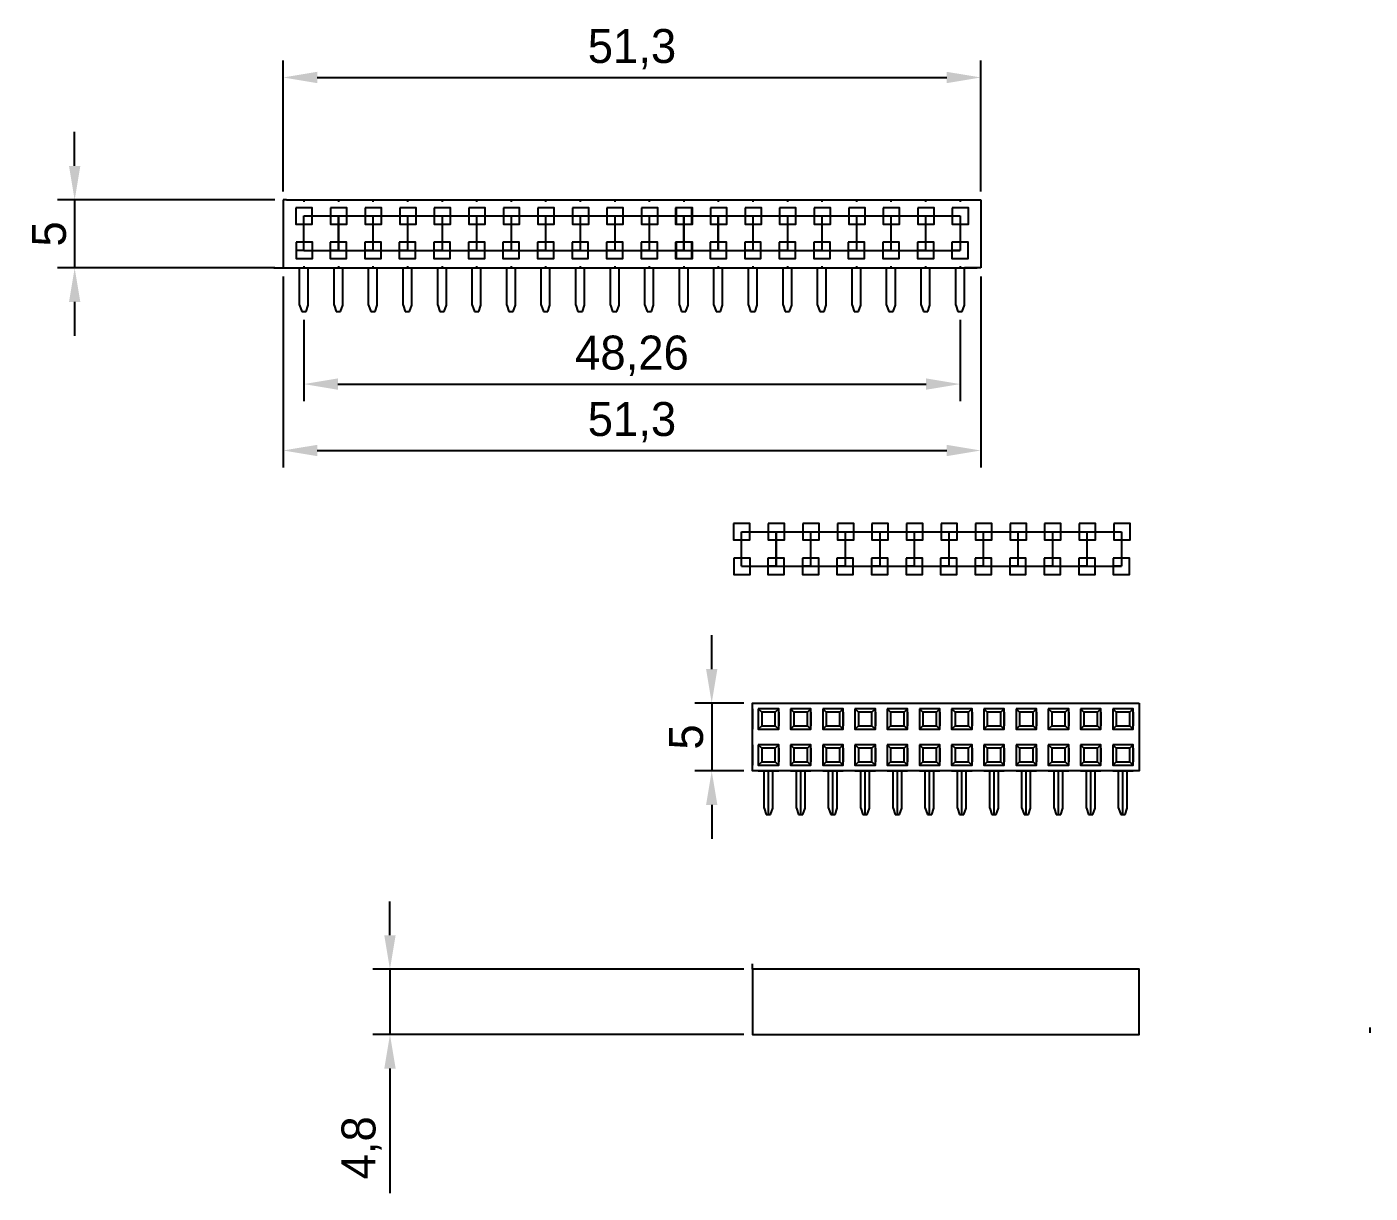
# Model space of a CAD drawing. Header units: millimetres. Extents: x 169 to 587, y 101 to 465.
# Drawn here: x 209.2 to 308, y 330.8 to 416.6 of the extents above; entities that cross this region are included whole.
import ezdxf

# ---------------------------------------------------------------- set-up
doc = ezdxf.new("R2010")
doc.units = ezdxf.units.MM
doc.dimstyles.new('ISO-25', dxfattribs={"dimtxt": 2.5, "dimasz": 2.5, "dimexe": 1.25, "dimexo": 0.625, "dimtad": 1, "dimtxsty": 'Standard', "dimcen": 2.5, "dimadec": 0, "dimazin": 0, "dimtfac": 1, "dimtmove": 0, "dimatfit": 3, "dimfxl": 1, "dimarcsym": 0})

# ---------------------------------------------------------------- blocks, each defined once
blk = doc.blocks.new('*D108')
at = {"color": 0, "lineweight": -2, "transparency": 16777216}
for p, q in [((259.577, 369.366), (259.577, 371.866)), ((261.94, 366.866), (258.327, 366.866)), ((259.577, 366.866), (259.577, 361.866)), ((261.94, 361.866), (258.327, 361.866)), ((259.577, 359.366), (259.577, 356.866))]:
    blk.add_line(p, q, dxfattribs=at)
at = {"color": 0, "transparency": 16777216}
for points in [[(259.16, 369.366), (259.993, 369.366), (259.577, 366.866)], [(259.993, 359.366), (259.16, 359.366), (259.577, 361.866)]]:
    blk.add_solid(points, dxfattribs=at)
at = {"layer": 'Defpoints', "color": 0, "transparency": 16777216}
for p in [(262.565, 366.866), (259.577, 361.866), (262.565, 361.866)]:
    blk.add_point(p, dxfattribs=at)
at = {"color": 0, "transparency": 16777216, "insert": (257.702, 364.366), "char_height": 2.5, "attachment_point": 5, "rotation": 90}
blk.add_mtext('5', dxfattribs=at)
blk = doc.blocks.new('*D114')
at = {"color": 0, "lineweight": -2, "transparency": 16777216}
for p, q in [((235.911, 349.777), (235.911, 352.277)), ((261.94, 347.277), (234.661, 347.277)), ((235.911, 347.277), (235.911, 342.477)), ((261.94, 342.477), (234.661, 342.477)), ((235.911, 339.977), (235.911, 330.81))]:
    blk.add_line(p, q, dxfattribs=at)
at = {"color": 0, "transparency": 16777216}
for points in [[(235.495, 349.777), (236.328, 349.777), (235.911, 347.277)], [(236.328, 339.977), (235.495, 339.977), (235.911, 342.477)]]:
    blk.add_solid(points, dxfattribs=at)
at = {"layer": 'Defpoints', "color": 0, "transparency": 16777216}
for p in [(262.565, 347.277), (235.911, 342.477), (262.565, 342.477)]:
    blk.add_point(p, dxfattribs=at)
at = {"color": 0, "transparency": 16777216, "insert": (233.828, 334.143), "char_height": 2.5, "attachment_point": 5, "rotation": 90}
blk.add_mtext('4,8', dxfattribs=at)
blk = doc.blocks.new('*D117')
at = {"color": 0, "lineweight": -2, "transparency": 16777216}
for p, q in [((229.58, 395.049), (229.58, 389.079)), ((277.84, 395.049), (277.84, 389.079)), ((232.08, 390.329), (275.34, 390.329))]:
    blk.add_line(p, q, dxfattribs=at)
at = {"color": 0, "transparency": 16777216}
for points in [[(232.08, 390.746), (232.08, 389.913), (229.58, 390.329)], [(275.34, 389.913), (275.34, 390.746), (277.84, 390.329)]]:
    blk.add_solid(points, dxfattribs=at)
at = {"layer": 'Defpoints', "color": 0, "transparency": 16777216}
for p in [(229.58, 395.674), (277.84, 395.674), (277.84, 390.329)]:
    blk.add_point(p, dxfattribs=at)
at = {"color": 0, "transparency": 16777216, "insert": (253.71, 392.413), "char_height": 2.5, "attachment_point": 5}
blk.add_mtext('48,26', dxfattribs=at)
blk = doc.blocks.new('*D126')
at = {"color": 0, "lineweight": -2, "transparency": 16777216}
for p, q in [((228.06, 404.499), (228.06, 414.135)), ((279.36, 404.499), (279.36, 414.135)), ((230.56, 412.885), (276.86, 412.885))]:
    blk.add_line(p, q, dxfattribs=at)
at = {"color": 0, "transparency": 16777216}
for points in [[(230.56, 413.301), (230.56, 412.468), (228.06, 412.885)], [(276.86, 413.301), (276.86, 412.468), (279.36, 412.885)]]:
    blk.add_solid(points, dxfattribs=at)
at = {"layer": 'Defpoints', "color": 0, "transparency": 16777216}
for p in [(279.36, 412.885), (228.06, 403.874), (279.36, 403.874)]:
    blk.add_point(p, dxfattribs=at)
at = {"color": 0, "transparency": 16777216, "insert": (253.71, 414.968), "char_height": 2.5, "attachment_point": 5}
blk.add_mtext('51,3', dxfattribs=at)
blk = doc.blocks.new('*D127')
at = {"color": 0, "lineweight": -2, "transparency": 16777216}
for p, q in [((228.06, 398.249), (228.06, 384.194)), ((279.36, 398.249), (279.36, 384.194)), ((230.56, 385.444), (276.86, 385.444))]:
    blk.add_line(p, q, dxfattribs=at)
at = {"color": 0, "transparency": 16777216}
for points in [[(230.56, 385.86), (230.56, 385.027), (228.06, 385.444)], [(276.86, 385.86), (276.86, 385.027), (279.36, 385.444)]]:
    blk.add_solid(points, dxfattribs=at)
at = {"layer": 'Defpoints', "color": 0, "transparency": 16777216}
for p in [(228.06, 398.874), (279.36, 398.874), (279.36, 385.444)]:
    blk.add_point(p, dxfattribs=at)
at = {"color": 0, "transparency": 16777216, "insert": (253.71, 387.527), "char_height": 2.5, "attachment_point": 5}
blk.add_mtext('51,3', dxfattribs=at)
blk = doc.blocks.new('*D136')
at = {"color": 0, "lineweight": -2, "transparency": 16777216}
for p, q in [((212.722, 406.374), (212.722, 408.874)), ((227.435, 403.874), (211.472, 403.874)), ((212.722, 403.874), (212.722, 398.874)), ((227.435, 398.874), (211.472, 398.874)), ((212.722, 396.374), (212.722, 393.874))]:
    blk.add_line(p, q, dxfattribs=at)
at = {"color": 0, "transparency": 16777216}
for points in [[(212.306, 406.374), (213.139, 406.374), (212.722, 403.874)], [(212.306, 396.374), (213.139, 396.374), (212.722, 398.874)]]:
    blk.add_solid(points, dxfattribs=at)
at = {"layer": 'Defpoints', "color": 0, "transparency": 16777216}
for p in [(228.06, 403.874), (212.722, 398.874), (228.06, 398.874)]:
    blk.add_point(p, dxfattribs=at)
at = {"color": 0, "transparency": 16777216, "insert": (210.847, 401.374), "char_height": 2.5, "attachment_point": 5, "rotation": 90}
blk.add_mtext('5', dxfattribs=at)

msp = doc.modelspace()

# ---------------------------------------------------------------- linework, layer by layer
for p, q in [((228.31, 403.874), (228.06, 403.874)), ((228.06, 403.874), (228.06, 398.874)), ((228.31, 403.874), (230.85, 403.874)), ((229.58, 403.874), (229.58, 403.744)), ((230.85, 403.874), (233.39, 403.874)), ((232.12, 403.874), (232.12, 403.744)), ((233.39, 403.874), (235.93, 403.874)), ((234.66, 403.874), (234.66, 403.744)), ((235.93, 403.874), (238.47, 403.874)), ((237.2, 403.874), (237.2, 403.744)), ((238.47, 403.874), (241.01, 403.874)), ((239.74, 403.874), (239.74, 403.744)), ((241.01, 403.874), (243.55, 403.874)), ((242.28, 403.874), (242.28, 403.744)), ((243.55, 403.874), (246.09, 403.874)), ((244.82, 403.874), (244.82, 403.744)), ((246.09, 403.874), (248.63, 403.874)), ((247.36, 403.874), (247.36, 403.744)), ((248.63, 403.874), (251.17, 403.874)), ((249.9, 403.874), (249.9, 403.744)), ((251.17, 403.874), (253.71, 403.874)), ((252.44, 403.874), (252.44, 403.744)), ((253.71, 403.874), (256.25, 403.874)), ((254.98, 403.874), (254.98, 403.744)), ((256.25, 403.874), (258.79, 403.874)), ((257.52, 403.874), (257.52, 403.744)), ((258.79, 403.874), (261.33, 403.874)), ((260.06, 403.874), (260.06, 403.744)), ((261.33, 403.874), (263.87, 403.874)), ((262.6, 403.874), (262.6, 403.744)), ((263.87, 403.874), (266.41, 403.874)), ((265.14, 403.874), (265.14, 403.744)), ((266.41, 403.874), (268.95, 403.874)), ((267.68, 403.874), (267.68, 403.744)), ((268.95, 403.874), (271.49, 403.874)), ((270.22, 403.874), (270.22, 403.744)), ((271.49, 403.874), (274.03, 403.874)), ((272.76, 403.874), (272.76, 403.744)), ((274.03, 403.874), (276.57, 403.874)), ((275.3, 403.874), (275.3, 403.744)), ((276.57, 403.874), (279.11, 403.874)), ((277.84, 403.874), (277.84, 403.744)), ((279.11, 403.874), (279.36, 403.874)), ((279.36, 403.874), (279.36, 398.874)), ((229.58, 402.701), (232.12, 402.701)), ((229.58, 402.701), (232.12, 402.701)), ((229.58, 400.161), (229.58, 402.701)), ((229.58, 402.701), (232.12, 402.701)), ((232.12, 402.701), (234.66, 402.701)), ((232.12, 402.701), (234.66, 402.701)), ((232.12, 402.701), (232.12, 400.161)), ((232.12, 400.161), (232.12, 402.701)), ((232.12, 402.701), (234.66, 402.701)), ((234.66, 402.701), (237.2, 402.701)), ((234.66, 402.701), (237.2, 402.701)), ((234.66, 402.701), (234.66, 400.161)), ((234.66, 402.701), (237.2, 402.701)), ((237.2, 402.701), (239.74, 402.701)), ((237.2, 402.701), (239.74, 402.701)), ((237.2, 402.701), (237.2, 400.161)), ((237.2, 402.701), (239.74, 402.701)), ((239.74, 402.701), (242.28, 402.701)), ((239.74, 402.701), (242.28, 402.701)), ((239.74, 402.701), (239.74, 400.161)), ((239.74, 402.701), (242.28, 402.701)), ((242.28, 402.701), (244.82, 402.701)), ((242.28, 402.701), (244.82, 402.701)), ((242.28, 402.701), (242.28, 400.161)), ((242.28, 402.701), (244.82, 402.701)), ((244.82, 402.701), (247.36, 402.701)), ((244.82, 402.701), (247.36, 402.701)), ((244.82, 402.701), (244.82, 400.161)), ((244.82, 402.701), (247.36, 402.701)), ((247.36, 402.701), (249.9, 402.701)), ((247.36, 402.701), (249.9, 402.701)), ((247.36, 402.701), (247.36, 400.161)), ((247.36, 402.701), (249.9, 402.701)), ((249.9, 402.701), (252.44, 402.701)), ((249.9, 402.701), (252.44, 402.701)), ((249.9, 402.701), (249.9, 400.161)), ((249.9, 402.701), (252.44, 402.701)), ((252.44, 402.701), (252.44, 400.161)), ((252.44, 402.701), (254.98, 402.701)), ((254.98, 402.701), (254.98, 400.161)), ((254.98, 402.701), (257.52, 402.701)), ((257.52, 402.701), (257.52, 400.161)), ((257.52, 402.701), (260.06, 402.701)), ((257.52, 402.701), (260.06, 402.701)), ((257.52, 400.161), (257.52, 402.701)), ((257.52, 402.701), (260.06, 402.701)), ((260.06, 402.701), (262.6, 402.701)), ((260.06, 402.701), (262.6, 402.701)), ((260.06, 402.701), (260.06, 400.161)), ((260.06, 400.161), (260.06, 402.701)), ((260.06, 402.701), (262.6, 402.701)), ((262.6, 402.701), (265.14, 402.701)), ((262.6, 402.701), (265.14, 402.701)), ((262.6, 402.701), (262.6, 400.161)), ((262.6, 402.701), (265.14, 402.701)), ((265.14, 402.701), (267.68, 402.701)), ((265.14, 402.701), (267.68, 402.701)), ((265.14, 402.701), (265.14, 400.161)), ((265.14, 402.701), (267.68, 402.701)), ((267.68, 402.701), (270.22, 402.701)), ((267.68, 402.701), (270.22, 402.701)), ((267.68, 402.701), (267.68, 400.161)), ((267.68, 402.701), (270.22, 402.701)), ((270.22, 402.701), (272.76, 402.701)), ((270.22, 402.701), (272.76, 402.701)), ((270.22, 402.701), (270.22, 400.161)), ((270.22, 402.701), (272.76, 402.701)), ((272.76, 402.701), (275.3, 402.701)), ((272.76, 402.701), (275.3, 402.701)), ((272.76, 402.701), (272.76, 400.161)), ((272.76, 402.701), (275.3, 402.701)), ((275.3, 402.701), (277.84, 402.701)), ((275.3, 402.701), (277.84, 402.701)), ((275.3, 402.701), (275.3, 400.161)), ((275.3, 402.701), (277.84, 402.701)), ((277.84, 402.701), (277.84, 400.161)), ((229.58, 400.161), (228.98, 400.161)), ((229.58, 400.161), (232.12, 400.161)), ((229.58, 400.161), (232.12, 400.161)), ((229.58, 400.161), (232.12, 400.161)), ((232.12, 400.161), (231.52, 400.161)), ((232.12, 400.161), (231.52, 400.161)), ((232.12, 400.161), (234.66, 400.161)), ((232.12, 400.161), (234.66, 400.161)), ((232.12, 400.161), (234.66, 400.161)), ((234.66, 400.161), (234.06, 400.161)), ((234.66, 400.161), (234.06, 400.161)), ((234.66, 400.161), (237.2, 400.161)), ((234.66, 400.161), (237.2, 400.161)), ((234.66, 400.161), (237.2, 400.161)), ((237.2, 400.161), (236.6, 400.161)), ((237.2, 400.161), (236.6, 400.161)), ((237.2, 400.161), (239.74, 400.161)), ((237.2, 400.161), (239.74, 400.161)), ((237.2, 400.161), (239.74, 400.161)), ((239.74, 400.161), (239.14, 400.161)), ((239.74, 400.161), (239.14, 400.161)), ((239.74, 400.161), (242.28, 400.161)), ((239.74, 400.161), (242.28, 400.161)), ((239.74, 400.161), (242.28, 400.161)), ((242.28, 400.161), (241.68, 400.161)), ((242.28, 400.161), (241.68, 400.161)), ((242.28, 400.161), (244.82, 400.161)), ((242.28, 400.161), (244.82, 400.161)), ((242.28, 400.161), (244.82, 400.161)), ((244.82, 400.161), (244.22, 400.161)), ((244.82, 400.161), (244.22, 400.161)), ((244.82, 400.161), (247.36, 400.161)), ((244.82, 400.161), (247.36, 400.161)), ((244.82, 400.161), (247.36, 400.161)), ((247.36, 400.161), (246.76, 400.161)), ((247.36, 400.161), (246.76, 400.161)), ((247.36, 400.161), (249.9, 400.161)), ((247.36, 400.161), (249.9, 400.161)), ((247.36, 400.161), (249.9, 400.161)), ((249.9, 400.161), (249.3, 400.161)), ((249.9, 400.161), (249.3, 400.161)), ((249.9, 400.161), (252.44, 400.161)), ((249.9, 400.161), (252.44, 400.161)), ((249.9, 400.161), (252.44, 400.161)), ((252.44, 400.161), (251.84, 400.161)), ((252.44, 400.161), (251.84, 400.161)), ((252.44, 400.161), (254.98, 400.161)), ((254.98, 400.161), (254.38, 400.161)), ((254.98, 400.161), (257.52, 400.161)), ((257.52, 400.161), (256.92, 400.161)), ((257.52, 400.161), (256.92, 400.161)), ((257.52, 400.161), (260.06, 400.161)), ((257.52, 400.161), (260.06, 400.161)), ((257.52, 400.161), (260.06, 400.161)), ((260.06, 400.161), (259.46, 400.161)), ((260.06, 400.161), (259.46, 400.161)), ((260.06, 400.161), (262.6, 400.161)), ((260.06, 400.161), (262.6, 400.161)), ((260.06, 400.161), (262.6, 400.161)), ((262.6, 400.161), (262, 400.161)), ((262.6, 400.161), (262, 400.161)), ((262.6, 400.161), (265.14, 400.161)), ((262.6, 400.161), (265.14, 400.161)), ((262.6, 400.161), (265.14, 400.161)), ((265.14, 400.161), (264.54, 400.161)), ((265.14, 400.161), (264.54, 400.161)), ((265.14, 400.161), (267.68, 400.161)), ((265.14, 400.161), (267.68, 400.161)), ((265.14, 400.161), (267.68, 400.161)), ((267.68, 400.161), (267.08, 400.161)), ((267.68, 400.161), (267.08, 400.161)), ((267.68, 400.161), (270.22, 400.161)), ((267.68, 400.161), (270.22, 400.161)), ((267.68, 400.161), (270.22, 400.161)), ((270.22, 400.161), (269.62, 400.161)), ((270.22, 400.161), (269.62, 400.161)), ((270.22, 400.161), (272.76, 400.161)), ((270.22, 400.161), (272.76, 400.161)), ((270.22, 400.161), (272.76, 400.161)), ((272.76, 400.161), (272.16, 400.161)), ((272.76, 400.161), (272.16, 400.161)), ((272.76, 400.161), (275.3, 400.161)), ((272.76, 400.161), (275.3, 400.161)), ((272.76, 400.161), (275.3, 400.161)), ((275.3, 400.161), (274.7, 400.161)), ((275.3, 400.161), (274.7, 400.161)), ((275.3, 400.161), (277.84, 400.161)), ((275.3, 400.161), (277.84, 400.161)), ((275.3, 400.161), (277.84, 400.161)), ((277.84, 400.161), (277.24, 400.161)), ((277.84, 400.161), (277.24, 400.161)), ((227.36, 398.874), (229.26, 398.874)), ((228.31, 398.874), (230.85, 398.874)), ((229.26, 396.138), (229.26, 398.874)), ((229.58, 399.004), (229.58, 398.874)), ((229.9, 396.138), (229.9, 398.874)), ((230.85, 398.874), (233.39, 398.874)), ((231.8, 396.138), (231.8, 398.874)), ((232.12, 399.004), (232.12, 398.874)), ((232.44, 396.138), (232.44, 398.874)), ((233.39, 398.874), (235.93, 398.874)), ((234.34, 396.138), (234.34, 398.874)), ((234.66, 399.004), (234.66, 398.874)), ((234.98, 396.138), (234.98, 398.874)), ((235.93, 398.874), (238.47, 398.874)), ((236.88, 396.138), (236.88, 398.874)), ((237.2, 399.004), (237.2, 398.874)), ((237.52, 396.138), (237.52, 398.874)), ((238.47, 398.874), (241.01, 398.874)), ((239.42, 396.138), (239.42, 398.874)), ((239.74, 399.004), (239.74, 398.874)), ((240.06, 396.138), (240.06, 398.874)), ((241.01, 398.874), (243.55, 398.874)), ((241.96, 396.138), (241.96, 398.874)), ((242.28, 399.004), (242.28, 398.874)), ((242.6, 396.138), (242.6, 398.874)), ((243.55, 398.874), (246.09, 398.874)), ((244.5, 396.138), (244.5, 398.874)), ((244.82, 399.004), (244.82, 398.874)), ((245.14, 396.138), (245.14, 398.874)), ((246.09, 398.874), (248.63, 398.874)), ((247.04, 396.138), (247.04, 398.874)), ((247.36, 399.004), (247.36, 398.874)), ((247.68, 396.138), (247.68, 398.874)), ((248.63, 398.874), (251.17, 398.874)), ((249.58, 396.138), (249.58, 398.874)), ((249.9, 399.004), (249.9, 398.874)), ((250.22, 396.138), (250.22, 398.874)), ((251.17, 398.874), (253.71, 398.874)), ((252.12, 396.138), (252.12, 398.874)), ((252.44, 399.004), (252.44, 398.874)), ((252.76, 396.138), (252.76, 398.874)), ((253.71, 398.874), (256.25, 398.874)), ((254.66, 396.138), (254.66, 398.874)), ((254.98, 399.004), (254.98, 398.874)), ((255.3, 396.138), (255.3, 398.874)), ((256.25, 398.874), (258.79, 398.874)), ((257.2, 396.138), (257.2, 398.874)), ((257.52, 399.004), (257.52, 398.874)), ((257.84, 396.138), (257.84, 398.874)), ((258.79, 398.874), (261.33, 398.874)), ((259.74, 396.138), (259.74, 398.874)), ((260.06, 399.004), (260.06, 398.874)), ((260.38, 396.138), (260.38, 398.874)), ((261.33, 398.874), (263.87, 398.874)), ((262.28, 396.138), (262.28, 398.874)), ((262.6, 399.004), (262.6, 398.874)), ((262.92, 396.138), (262.92, 398.874)), ((263.87, 398.874), (266.41, 398.874)), ((264.82, 396.138), (264.82, 398.874)), ((265.14, 399.004), (265.14, 398.874)), ((265.46, 396.138), (265.46, 398.874)), ((266.41, 398.874), (268.95, 398.874)), ((267.36, 396.138), (267.36, 398.874)), ((267.68, 399.004), (267.68, 398.874)), ((268, 396.138), (268, 398.874)), ((268.95, 398.874), (271.49, 398.874)), ((269.9, 396.138), (269.9, 398.874)), ((270.22, 399.004), (270.22, 398.874)), ((270.54, 396.138), (270.54, 398.874)), ((271.49, 398.874), (274.03, 398.874)), ((272.44, 396.138), (272.44, 398.874)), ((272.76, 399.004), (272.76, 398.874)), ((273.08, 396.138), (273.08, 398.874)), ((274.03, 398.874), (276.57, 398.874)), ((274.98, 396.138), (274.98, 398.874)), ((275.3, 399.004), (275.3, 398.874)), ((275.62, 396.138), (275.62, 398.874)), ((276.57, 398.874), (279.11, 398.874)), ((277.52, 396.138), (277.52, 398.874)), ((277.84, 399.004), (277.84, 398.874)), ((278.16, 396.138), (278.16, 398.874)), ((279.36, 398.874), (278.16, 398.874)), ((229.26, 396.138), (229.42, 395.674)), ((229.42, 395.674), (229.74, 395.674)), ((229.74, 395.674), (229.9, 396.138)), ((231.8, 396.138), (231.96, 395.674)), ((231.96, 395.674), (232.28, 395.674)), ((232.28, 395.674), (232.44, 396.138)), ((234.34, 396.138), (234.5, 395.674)), ((234.5, 395.674), (234.82, 395.674)), ((234.82, 395.674), (234.98, 396.138)), ((236.88, 396.138), (237.04, 395.674)), ((237.04, 395.674), (237.36, 395.674)), ((237.36, 395.674), (237.52, 396.138)), ((239.42, 396.138), (239.58, 395.674)), ((239.58, 395.674), (239.9, 395.674)), ((239.9, 395.674), (240.06, 396.138)), ((241.96, 396.138), (242.12, 395.674)), ((242.12, 395.674), (242.44, 395.674)), ((242.44, 395.674), (242.6, 396.138)), ((244.5, 396.138), (244.66, 395.674)), ((244.66, 395.674), (244.98, 395.674)), ((244.98, 395.674), (245.14, 396.138)), ((247.04, 396.138), (247.2, 395.674)), ((247.2, 395.674), (247.52, 395.674)), ((247.52, 395.674), (247.68, 396.138)), ((249.58, 396.138), (249.74, 395.674)), ((249.74, 395.674), (250.06, 395.674)), ((250.06, 395.674), (250.22, 396.138)), ((252.12, 396.138), (252.28, 395.674)), ((252.28, 395.674), (252.6, 395.674)), ((252.6, 395.674), (252.76, 396.138)), ((254.66, 396.138), (254.82, 395.674)), ((254.82, 395.674), (255.14, 395.674)), ((255.14, 395.674), (255.3, 396.138)), ((257.2, 396.138), (257.36, 395.674)), ((257.36, 395.674), (257.68, 395.674)), ((257.68, 395.674), (257.84, 396.138)), ((259.74, 396.138), (259.9, 395.674)), ((259.9, 395.674), (260.22, 395.674)), ((260.22, 395.674), (260.38, 396.138)), ((262.28, 396.138), (262.44, 395.674)), ((262.44, 395.674), (262.76, 395.674)), ((262.76, 395.674), (262.92, 396.138)), ((264.82, 396.138), (264.98, 395.674)), ((264.98, 395.674), (265.3, 395.674)), ((265.3, 395.674), (265.46, 396.138)), ((267.36, 396.138), (267.52, 395.674)), ((267.52, 395.674), (267.84, 395.674)), ((267.84, 395.674), (268, 396.138)), ((269.9, 396.138), (270.06, 395.674)), ((270.06, 395.674), (270.38, 395.674)), ((270.38, 395.674), (270.54, 396.138)), ((272.44, 396.138), (272.6, 395.674)), ((272.6, 395.674), (272.92, 395.674)), ((272.92, 395.674), (273.08, 396.138)), ((274.98, 396.138), (275.14, 395.674)), ((275.14, 395.674), (275.46, 395.674)), ((275.46, 395.674), (275.62, 396.138)), ((277.52, 396.138), (277.68, 395.674)), ((277.68, 395.674), (278, 395.674)), ((278, 395.674), (278.16, 396.138)), ((261.769, 376.922), (261.769, 379.462)), ((261.769, 379.462), (264.309, 379.462)), ((264.309, 379.462), (264.309, 376.922)), ((264.309, 376.922), (264.309, 379.462)), ((264.309, 379.462), (266.849, 379.462)), ((266.849, 379.462), (266.849, 376.922)), ((266.849, 379.462), (269.389, 379.462)), ((269.389, 379.462), (269.389, 376.922)), ((269.389, 379.462), (271.929, 379.462)), ((271.929, 379.462), (271.929, 376.922)), ((271.929, 379.462), (274.469, 379.462)), ((274.469, 379.462), (274.469, 376.922)), ((274.469, 379.462), (277.009, 379.462)), ((277.009, 379.462), (277.009, 376.922)), ((277.009, 379.462), (279.549, 379.462)), ((279.549, 379.462), (279.549, 376.922)), ((279.549, 379.462), (282.089, 379.462)), ((282.089, 379.462), (282.089, 376.922)), ((282.089, 379.462), (284.629, 379.462)), ((284.629, 379.462), (284.629, 376.922)), ((284.629, 379.462), (287.169, 379.462)), ((287.169, 379.462), (287.169, 376.922)), ((287.169, 379.462), (289.709, 379.462)), ((289.709, 379.462), (289.709, 376.922)), ((261.769, 376.922), (264.309, 376.922)), ((264.309, 376.922), (263.709, 376.922)), ((264.309, 376.922), (266.849, 376.922)), ((266.849, 376.922), (266.249, 376.922)), ((266.849, 376.922), (269.389, 376.922)), ((269.389, 376.922), (268.789, 376.922)), ((269.389, 376.922), (271.929, 376.922)), ((271.929, 376.922), (271.329, 376.922)), ((271.929, 376.922), (274.469, 376.922)), ((274.469, 376.922), (273.869, 376.922)), ((274.469, 376.922), (277.009, 376.922)), ((277.009, 376.922), (276.409, 376.922)), ((277.009, 376.922), (279.549, 376.922)), ((279.549, 376.922), (278.949, 376.922)), ((279.549, 376.922), (282.089, 376.922)), ((282.089, 376.922), (281.489, 376.922)), ((282.089, 376.922), (284.629, 376.922)), ((284.629, 376.922), (284.029, 376.922)), ((284.629, 376.922), (287.169, 376.922)), ((287.169, 376.922), (286.569, 376.922)), ((287.169, 376.922), (289.709, 376.922)), ((289.709, 376.922), (289.109, 376.922)), ((262.565, 366.431), (262.565, 364.931)), ((263.25, 366.181), (263, 366.431)), ((264.5, 366.431), (264.25, 366.181)), ((264.5, 366.181), (264.5, 365.181)), ((265.62, 366.181), (265.37, 366.431)), ((266.87, 366.431), (266.62, 366.181)), ((266.87, 366.181), (266.87, 365.181)), ((267.99, 366.181), (267.74, 366.431)), ((269.24, 366.431), (268.99, 366.181)), ((269.24, 366.181), (269.24, 365.181)), ((270.36, 366.181), (270.11, 366.431)), ((271.61, 366.431), (271.36, 366.181)), ((271.61, 366.181), (271.61, 365.181)), ((272.73, 366.181), (272.48, 366.431)), ((273.98, 366.431), (273.73, 366.181)), ((273.98, 366.181), (273.98, 365.181)), ((275.1, 366.181), (274.85, 366.431)), ((276.35, 366.431), (276.1, 366.181)), ((276.35, 366.181), (276.35, 365.181)), ((277.47, 366.181), (277.22, 366.431)), ((278.72, 366.431), (278.47, 366.181)), ((278.72, 366.181), (278.72, 365.181)), ((279.84, 366.181), (279.59, 366.431)), ((281.09, 366.431), (280.84, 366.181)), ((281.09, 366.181), (281.09, 365.181)), ((282.21, 366.181), (281.96, 366.431)), ((283.46, 366.431), (283.21, 366.181)), ((283.46, 366.181), (283.46, 365.181)), ((284.58, 366.181), (284.33, 366.431)), ((285.83, 366.431), (285.58, 366.181)), ((285.83, 366.181), (285.83, 365.181)), ((286.95, 366.181), (286.7, 366.431)), ((288.2, 366.431), (287.95, 366.181)), ((288.2, 366.181), (288.2, 365.181)), ((289.32, 366.181), (289.07, 366.431)), ((290.57, 366.431), (290.32, 366.181)), ((290.57, 366.181), (290.57, 365.181)), ((263.25, 365.181), (263, 364.931)), ((263.25, 364.931), (264.25, 364.931)), ((264.25, 365.181), (264.5, 364.931)), ((265.62, 365.181), (265.37, 364.931)), ((265.62, 364.931), (266.62, 364.931)), ((266.62, 365.181), (266.87, 364.931)), ((267.99, 365.181), (267.74, 364.931)), ((267.99, 364.931), (268.99, 364.931)), ((268.99, 365.181), (269.24, 364.931)), ((270.36, 365.181), (270.11, 364.931)), ((270.36, 364.931), (271.36, 364.931)), ((271.36, 365.181), (271.61, 364.931)), ((272.73, 365.181), (272.48, 364.931)), ((272.73, 364.931), (273.73, 364.931)), ((273.73, 365.181), (273.98, 364.931)), ((275.1, 365.181), (274.85, 364.931)), ((275.1, 364.931), (276.1, 364.931)), ((276.1, 365.181), (276.35, 364.931)), ((277.47, 365.181), (277.22, 364.931)), ((277.47, 364.931), (278.47, 364.931)), ((278.47, 365.181), (278.72, 364.931)), ((279.84, 365.181), (279.59, 364.931)), ((279.84, 364.931), (280.84, 364.931)), ((280.84, 365.181), (281.09, 364.931)), ((282.21, 365.181), (281.96, 364.931)), ((282.21, 364.931), (283.21, 364.931)), ((283.21, 365.181), (283.46, 364.931)), ((284.58, 365.181), (284.33, 364.931)), ((284.58, 364.931), (285.58, 364.931)), ((285.58, 365.181), (285.83, 364.931)), ((286.95, 365.181), (286.7, 364.931)), ((286.95, 364.931), (287.95, 364.931)), ((287.95, 365.181), (288.2, 364.931)), ((289.32, 365.181), (289.07, 364.931)), ((289.32, 364.931), (290.32, 364.931)), ((290.32, 365.181), (290.57, 364.931)), ((262.565, 363.801), (262.565, 362.301)), ((263.25, 363.551), (263, 363.801)), ((264.5, 363.801), (264.25, 363.551)), ((265.62, 363.551), (265.37, 363.801)), ((266.87, 363.801), (266.62, 363.551)), ((267.99, 363.551), (267.74, 363.801)), ((269.24, 363.801), (268.99, 363.551)), ((270.36, 363.551), (270.11, 363.801)), ((271.61, 363.801), (271.36, 363.551)), ((272.73, 363.551), (272.48, 363.801)), ((273.98, 363.801), (273.73, 363.551)), ((275.1, 363.551), (274.85, 363.801)), ((276.35, 363.801), (276.1, 363.551)), ((277.47, 363.551), (277.22, 363.801)), ((278.72, 363.801), (278.47, 363.551)), ((279.84, 363.551), (279.59, 363.801)), ((281.09, 363.801), (280.84, 363.551)), ((282.21, 363.551), (281.96, 363.801)), ((283.46, 363.801), (283.21, 363.551)), ((284.58, 363.551), (284.33, 363.801)), ((285.83, 363.801), (285.58, 363.551)), ((286.95, 363.551), (286.7, 363.801)), ((288.2, 363.801), (287.95, 363.551)), ((289.32, 363.551), (289.07, 363.801)), ((290.57, 363.801), (290.32, 363.551)), ((264.5, 363.551), (264.5, 362.551)), ((266.87, 363.551), (266.87, 362.551)), ((269.24, 363.551), (269.24, 362.551)), ((271.61, 363.551), (271.61, 362.551)), ((273.98, 363.551), (273.98, 362.551)), ((276.35, 363.551), (276.35, 362.551)), ((278.72, 363.551), (278.72, 362.551)), ((281.09, 363.551), (281.09, 362.551)), ((283.46, 363.551), (283.46, 362.551)), ((285.83, 363.551), (285.83, 362.551)), ((288.2, 363.551), (288.2, 362.551)), ((290.57, 363.551), (290.57, 362.551)), ((263.25, 362.551), (263, 362.301)), ((263, 361.866), (264.5, 361.866)), ((263.25, 362.301), (264.25, 362.301)), ((263.43, 359.13), (263.43, 361.866)), ((263.75, 358.666), (263.75, 361.866)), ((264.07, 359.13), (264.07, 361.866)), ((264.25, 362.551), (264.5, 362.301)), ((265.62, 362.551), (265.37, 362.301)), ((265.37, 361.866), (266.87, 361.866)), ((265.62, 362.301), (266.62, 362.301)), ((265.8, 359.13), (265.8, 361.866)), ((266.12, 358.666), (266.12, 361.866)), ((266.44, 359.13), (266.44, 361.866)), ((266.62, 362.551), (266.87, 362.301)), ((267.99, 362.551), (267.74, 362.301)), ((267.74, 361.866), (269.24, 361.866)), ((267.99, 362.301), (268.99, 362.301)), ((268.17, 359.13), (268.17, 361.866)), ((268.49, 358.666), (268.49, 361.866)), ((268.81, 359.13), (268.81, 361.866)), ((268.99, 362.551), (269.24, 362.301)), ((270.36, 362.551), (270.11, 362.301)), ((270.11, 361.866), (271.61, 361.866)), ((270.36, 362.301), (271.36, 362.301)), ((270.54, 359.13), (270.54, 361.866)), ((270.86, 358.666), (270.86, 361.866)), ((271.18, 359.13), (271.18, 361.866)), ((271.36, 362.551), (271.61, 362.301)), ((272.73, 362.551), (272.48, 362.301)), ((272.48, 361.866), (273.98, 361.866)), ((272.73, 362.301), (273.73, 362.301)), ((272.91, 359.13), (272.91, 361.866)), ((273.23, 358.666), (273.23, 361.866)), ((273.55, 359.13), (273.55, 361.866)), ((273.73, 362.551), (273.98, 362.301)), ((275.1, 362.551), (274.85, 362.301)), ((274.85, 361.866), (276.35, 361.866)), ((275.1, 362.301), (276.1, 362.301)), ((275.28, 359.13), (275.28, 361.866)), ((275.6, 358.666), (275.6, 361.866)), ((275.92, 359.13), (275.92, 361.866)), ((276.1, 362.551), (276.35, 362.301)), ((277.47, 362.551), (277.22, 362.301)), ((277.22, 361.866), (278.72, 361.866)), ((277.47, 362.301), (278.47, 362.301)), ((277.65, 359.13), (277.65, 361.866)), ((277.97, 358.666), (277.97, 361.866)), ((278.29, 359.13), (278.29, 361.866)), ((278.47, 362.551), (278.72, 362.301)), ((279.84, 362.551), (279.59, 362.301)), ((279.59, 361.866), (281.09, 361.866)), ((279.84, 362.301), (280.84, 362.301)), ((280.02, 359.13), (280.02, 361.866)), ((280.34, 358.666), (280.34, 361.866)), ((280.66, 359.13), (280.66, 361.866)), ((280.84, 362.551), (281.09, 362.301)), ((282.21, 362.551), (281.96, 362.301)), ((281.96, 361.866), (283.46, 361.866)), ((282.21, 362.301), (283.21, 362.301)), ((282.39, 359.13), (282.39, 361.866)), ((282.71, 358.666), (282.71, 361.866)), ((283.03, 359.13), (283.03, 361.866)), ((283.21, 362.551), (283.46, 362.301)), ((284.58, 362.551), (284.33, 362.301)), ((284.33, 361.866), (285.83, 361.866)), ((284.58, 362.301), (285.58, 362.301)), ((284.76, 359.13), (284.76, 361.866)), ((285.08, 358.666), (285.08, 361.866)), ((285.4, 359.13), (285.4, 361.866)), ((285.58, 362.551), (285.83, 362.301)), ((286.95, 362.551), (286.7, 362.301)), ((286.7, 361.866), (288.2, 361.866)), ((286.95, 362.301), (287.95, 362.301)), ((287.13, 359.13), (287.13, 361.866)), ((287.45, 358.666), (287.45, 361.866)), ((287.77, 359.13), (287.77, 361.866)), ((287.95, 362.551), (288.2, 362.301)), ((289.32, 362.551), (289.07, 362.301)), ((289.07, 361.866), (290.57, 361.866)), ((289.32, 362.301), (290.32, 362.301)), ((289.5, 359.13), (289.5, 361.866)), ((289.82, 358.666), (289.82, 361.866)), ((290.14, 359.13), (290.14, 361.866)), ((290.32, 362.551), (290.57, 362.301)), ((263.43, 359.13), (263.59, 358.666)), ((263.59, 358.666), (263.91, 358.666)), ((263.91, 358.666), (264.07, 359.13)), ((265.8, 359.13), (265.96, 358.666)), ((265.96, 358.666), (266.28, 358.666)), ((266.28, 358.666), (266.44, 359.13)), ((268.17, 359.13), (268.33, 358.666)), ((268.33, 358.666), (268.65, 358.666)), ((268.65, 358.666), (268.81, 359.13)), ((270.54, 359.13), (270.7, 358.666)), ((270.7, 358.666), (271.02, 358.666)), ((271.02, 358.666), (271.18, 359.13)), ((272.91, 359.13), (273.07, 358.666)), ((273.07, 358.666), (273.39, 358.666)), ((273.39, 358.666), (273.55, 359.13)), ((275.28, 359.13), (275.44, 358.666)), ((275.44, 358.666), (275.76, 358.666)), ((275.76, 358.666), (275.92, 359.13)), ((277.65, 359.13), (277.81, 358.666)), ((277.81, 358.666), (278.13, 358.666)), ((278.13, 358.666), (278.29, 359.13)), ((280.02, 359.13), (280.18, 358.666)), ((280.18, 358.666), (280.5, 358.666)), ((280.5, 358.666), (280.66, 359.13)), ((282.39, 359.13), (282.55, 358.666)), ((282.55, 358.666), (282.87, 358.666)), ((282.87, 358.666), (283.03, 359.13)), ((284.76, 359.13), (284.92, 358.666)), ((284.92, 358.666), (285.24, 358.666)), ((285.24, 358.666), (285.4, 359.13)), ((287.13, 359.13), (287.29, 358.666)), ((287.29, 358.666), (287.61, 358.666)), ((287.61, 358.666), (287.77, 359.13)), ((289.5, 359.13), (289.66, 358.666)), ((289.66, 358.666), (289.98, 358.666)), ((289.98, 358.666), (290.14, 359.13)), ((262.565, 347.277), (262.565, 347.677)), ((308, 342.6), (308, 343))]:
    msp.add_line(p, q)
for points in [[(228.98, 403.301), (228.98, 402.101), (230.18, 402.101), (230.18, 403.301)], [(231.55, 403.301), (231.55, 402.101), (232.75, 402.101), (232.75, 403.301)], [(234.09, 403.301), (234.09, 402.101), (235.29, 402.101), (235.29, 403.301)], [(236.63, 403.301), (236.63, 402.101), (237.83, 402.101), (237.83, 403.301)], [(239.17, 403.301), (239.17, 402.101), (240.37, 402.101), (240.37, 403.301)], [(241.71, 403.301), (241.71, 402.101), (242.91, 402.101), (242.91, 403.301)], [(244.25, 403.301), (244.25, 402.101), (245.45, 402.101), (245.45, 403.301)], [(246.79, 403.301), (246.79, 402.101), (247.99, 402.101), (247.99, 403.301)], [(249.33, 403.301), (249.33, 402.101), (250.53, 402.101), (250.53, 403.301)], [(251.87, 403.301), (251.87, 402.101), (253.07, 402.101), (253.07, 403.301)], [(254.41, 403.301), (254.41, 402.101), (255.61, 402.101), (255.61, 403.301)], [(256.92, 403.301), (256.92, 402.101), (258.12, 402.101), (258.12, 403.301)], [(256.95, 403.301), (256.95, 402.101), (258.15, 402.101), (258.15, 403.301)], [(259.49, 403.301), (259.49, 402.101), (260.69, 402.101), (260.69, 403.301)], [(262.03, 403.301), (262.03, 402.101), (263.23, 402.101), (263.23, 403.301)], [(264.57, 403.301), (264.57, 402.101), (265.77, 402.101), (265.77, 403.301)], [(267.11, 403.301), (267.11, 402.101), (268.31, 402.101), (268.31, 403.301)], [(269.65, 403.301), (269.65, 402.101), (270.85, 402.101), (270.85, 403.301)], [(272.19, 403.301), (272.19, 402.101), (273.39, 402.101), (273.39, 403.301)], [(274.73, 403.301), (274.73, 402.101), (275.93, 402.101), (275.93, 403.301)], [(277.27, 403.301), (277.27, 402.101), (278.47, 402.101), (278.47, 403.301)], [(229.01, 400.761), (229.01, 399.561), (230.21, 399.561), (230.21, 400.761)], [(231.52, 400.761), (231.52, 399.561), (232.72, 399.561), (232.72, 400.761)], [(234.06, 400.761), (234.06, 399.561), (235.26, 399.561), (235.26, 400.761)], [(236.6, 400.761), (236.6, 399.561), (237.8, 399.561), (237.8, 400.761)], [(239.14, 400.761), (239.14, 399.561), (240.34, 399.561), (240.34, 400.761)], [(241.68, 400.761), (241.68, 399.561), (242.88, 399.561), (242.88, 400.761)], [(244.22, 400.761), (244.22, 399.561), (245.42, 399.561), (245.42, 400.761)], [(246.76, 400.761), (246.76, 399.561), (247.96, 399.561), (247.96, 400.761)], [(249.3, 400.761), (249.3, 399.561), (250.5, 399.561), (250.5, 400.761)], [(251.84, 400.761), (251.84, 399.561), (253.04, 399.561), (253.04, 400.761)], [(254.38, 400.761), (254.38, 399.561), (255.58, 399.561), (255.58, 400.761)], [(256.92, 400.761), (256.92, 399.561), (258.12, 399.561), (258.12, 400.761)], [(256.95, 400.761), (256.95, 399.561), (258.15, 399.561), (258.15, 400.761)], [(259.46, 400.761), (259.46, 399.561), (260.66, 399.561), (260.66, 400.761)], [(262, 400.761), (262, 399.561), (263.2, 399.561), (263.2, 400.761)], [(264.54, 400.761), (264.54, 399.561), (265.74, 399.561), (265.74, 400.761)], [(267.08, 400.761), (267.08, 399.561), (268.28, 399.561), (268.28, 400.761)], [(269.62, 400.761), (269.62, 399.561), (270.82, 399.561), (270.82, 400.761)], [(272.16, 400.761), (272.16, 399.561), (273.36, 399.561), (273.36, 400.761)], [(274.7, 400.761), (274.7, 399.561), (275.9, 399.561), (275.9, 400.761)], [(277.24, 400.761), (277.24, 399.561), (278.44, 399.561), (278.44, 400.761)], [(261.169, 380.062), (261.169, 378.862), (262.369, 378.862), (262.369, 380.062)], [(263.739, 380.062), (263.739, 378.862), (264.939, 378.862), (264.939, 380.062)], [(266.279, 380.062), (266.279, 378.862), (267.479, 378.862), (267.479, 380.062)], [(268.819, 380.062), (268.819, 378.862), (270.019, 378.862), (270.019, 380.062)], [(271.359, 380.062), (271.359, 378.862), (272.559, 378.862), (272.559, 380.062)], [(273.899, 380.062), (273.899, 378.862), (275.099, 378.862), (275.099, 380.062)], [(276.439, 380.062), (276.439, 378.862), (277.639, 378.862), (277.639, 380.062)], [(278.979, 380.062), (278.979, 378.862), (280.179, 378.862), (280.179, 380.062)], [(281.519, 380.062), (281.519, 378.862), (282.719, 378.862), (282.719, 380.062)], [(284.059, 380.062), (284.059, 378.862), (285.259, 378.862), (285.259, 380.062)], [(286.599, 380.062), (286.599, 378.862), (287.799, 378.862), (287.799, 380.062)], [(289.139, 380.062), (289.139, 378.862), (290.339, 378.862), (290.339, 380.062)], [(261.199, 377.522), (261.199, 376.322), (262.399, 376.322), (262.399, 377.522)], [(263.709, 377.522), (263.709, 376.322), (264.909, 376.322), (264.909, 377.522)], [(266.249, 377.522), (266.249, 376.322), (267.449, 376.322), (267.449, 377.522)], [(268.789, 377.522), (268.789, 376.322), (269.989, 376.322), (269.989, 377.522)], [(271.329, 377.522), (271.329, 376.322), (272.529, 376.322), (272.529, 377.522)], [(273.869, 377.522), (273.869, 376.322), (275.069, 376.322), (275.069, 377.522)], [(276.409, 377.522), (276.409, 376.322), (277.609, 376.322), (277.609, 377.522)], [(278.949, 377.522), (278.949, 376.322), (280.149, 376.322), (280.149, 377.522)], [(281.489, 377.522), (281.489, 376.322), (282.689, 376.322), (282.689, 377.522)], [(284.029, 377.522), (284.029, 376.322), (285.229, 376.322), (285.229, 377.522)], [(286.569, 377.522), (286.569, 376.322), (287.769, 376.322), (287.769, 377.522)], [(289.109, 377.522), (289.109, 376.322), (290.309, 376.322), (290.309, 377.522)], [(291.005, 366.866), (291.005, 361.866), (262.565, 361.866), (262.565, 366.866)], [(263, 366.431), (263, 364.931), (264.5, 364.931), (264.5, 366.431)], [(264.25, 365.181), (264.25, 366.181), (263.25, 366.181), (263.25, 365.181)], [(265.37, 366.431), (265.37, 364.931), (266.87, 364.931), (266.87, 366.431)], [(266.62, 365.181), (266.62, 366.181), (265.62, 366.181), (265.62, 365.181)], [(267.74, 366.431), (267.74, 364.931), (269.24, 364.931), (269.24, 366.431)], [(268.99, 365.181), (268.99, 366.181), (267.99, 366.181), (267.99, 365.181)], [(270.11, 366.431), (270.11, 364.931), (271.61, 364.931), (271.61, 366.431)], [(271.36, 365.181), (271.36, 366.181), (270.36, 366.181), (270.36, 365.181)], [(272.48, 366.431), (272.48, 364.931), (273.98, 364.931), (273.98, 366.431)], [(273.73, 365.181), (273.73, 366.181), (272.73, 366.181), (272.73, 365.181)], [(274.85, 366.431), (274.85, 364.931), (276.35, 364.931), (276.35, 366.431)], [(276.1, 365.181), (276.1, 366.181), (275.1, 366.181), (275.1, 365.181)], [(277.22, 366.431), (277.22, 364.931), (278.72, 364.931), (278.72, 366.431)], [(278.47, 365.181), (278.47, 366.181), (277.47, 366.181), (277.47, 365.181)], [(279.59, 366.431), (279.59, 364.931), (281.09, 364.931), (281.09, 366.431)], [(280.84, 365.181), (280.84, 366.181), (279.84, 366.181), (279.84, 365.181)], [(281.96, 366.431), (281.96, 364.931), (283.46, 364.931), (283.46, 366.431)], [(283.21, 365.181), (283.21, 366.181), (282.21, 366.181), (282.21, 365.181)], [(284.33, 366.431), (284.33, 364.931), (285.83, 364.931), (285.83, 366.431)], [(285.58, 365.181), (285.58, 366.181), (284.58, 366.181), (284.58, 365.181)], [(286.7, 366.431), (286.7, 364.931), (288.2, 364.931), (288.2, 366.431)], [(287.95, 365.181), (287.95, 366.181), (286.95, 366.181), (286.95, 365.181)], [(289.07, 366.431), (289.07, 364.931), (290.57, 364.931), (290.57, 366.431)], [(290.32, 365.181), (290.32, 366.181), (289.32, 366.181), (289.32, 365.181)], [(263, 363.801), (263, 362.301), (264.5, 362.301), (264.5, 363.801)], [(265.37, 363.801), (265.37, 362.301), (266.87, 362.301), (266.87, 363.801)], [(267.74, 363.801), (267.74, 362.301), (269.24, 362.301), (269.24, 363.801)], [(270.11, 363.801), (270.11, 362.301), (271.61, 362.301), (271.61, 363.801)], [(272.48, 363.801), (272.48, 362.301), (273.98, 362.301), (273.98, 363.801)], [(274.85, 363.801), (274.85, 362.301), (276.35, 362.301), (276.35, 363.801)], [(277.22, 363.801), (277.22, 362.301), (278.72, 362.301), (278.72, 363.801)], [(279.59, 363.801), (279.59, 362.301), (281.09, 362.301), (281.09, 363.801)], [(281.96, 363.801), (281.96, 362.301), (283.46, 362.301), (283.46, 363.801)], [(284.33, 363.801), (284.33, 362.301), (285.83, 362.301), (285.83, 363.801)], [(286.7, 363.801), (286.7, 362.301), (288.2, 362.301), (288.2, 363.801)], [(289.07, 363.801), (289.07, 362.301), (290.57, 362.301), (290.57, 363.801)], [(264.25, 362.551), (264.25, 363.551), (263.25, 363.551), (263.25, 362.551)], [(266.62, 362.551), (266.62, 363.551), (265.62, 363.551), (265.62, 362.551)], [(268.99, 362.551), (268.99, 363.551), (267.99, 363.551), (267.99, 362.551)], [(271.36, 362.551), (271.36, 363.551), (270.36, 363.551), (270.36, 362.551)], [(273.73, 362.551), (273.73, 363.551), (272.73, 363.551), (272.73, 362.551)], [(276.1, 362.551), (276.1, 363.551), (275.1, 363.551), (275.1, 362.551)], [(278.47, 362.551), (278.47, 363.551), (277.47, 363.551), (277.47, 362.551)], [(280.84, 362.551), (280.84, 363.551), (279.84, 363.551), (279.84, 362.551)], [(283.21, 362.551), (283.21, 363.551), (282.21, 363.551), (282.21, 362.551)], [(285.58, 362.551), (285.58, 363.551), (284.58, 363.551), (284.58, 362.551)], [(287.95, 362.551), (287.95, 363.551), (286.95, 363.551), (286.95, 362.551)], [(290.32, 362.551), (290.32, 363.551), (289.32, 363.551), (289.32, 362.551)], [(262.565, 347.277), (262.565, 342.477), (291.005, 342.477), (291.005, 347.277)]]:
    msp.add_lwpolyline(points, close=True)

# ---------------------------------------------------------------- dimensions: what is measured, and where the dimension line sits
for base, p1, p2, picture, middle in [((279.36, 412.885), (228.06, 403.874), (279.36, 403.874), '*D126', (253.71, 414.968)), ((279.36, 385.444), (228.06, 398.874), (279.36, 398.874), '*D127', (253.71, 387.527)), ((277.84, 390.329), (229.58, 395.674), (277.84, 395.674), '*D117', (253.71, 392.413))]:
    dim = msp.add_linear_dim(base=base, p1=p1, p2=p2, dimstyle='ISO-25')
    dim.commit()
    dim.dimension.update_dxf_attribs({"geometry": picture, "text_midpoint": middle})
for base, p1, p2, picture, middle in [((212.722, 398.874), (228.06, 403.874), (228.06, 398.874), '*D136', (210.847, 401.374)), ((259.577, 361.866), (262.565, 366.866), (262.565, 361.866), '*D108', (257.702, 364.366)), ((235.911, 342.477), (262.565, 347.277), (262.565, 342.477), '*D114', (233.828, 334.143))]:
    dim = msp.add_linear_dim(base=base, p1=p1, p2=p2, angle=90, dimstyle='ISO-25')
    dim.commit()
    dim.dimension.update_dxf_attribs({"geometry": picture, "text_midpoint": middle})

doc.saveas('drawing.dxf')
